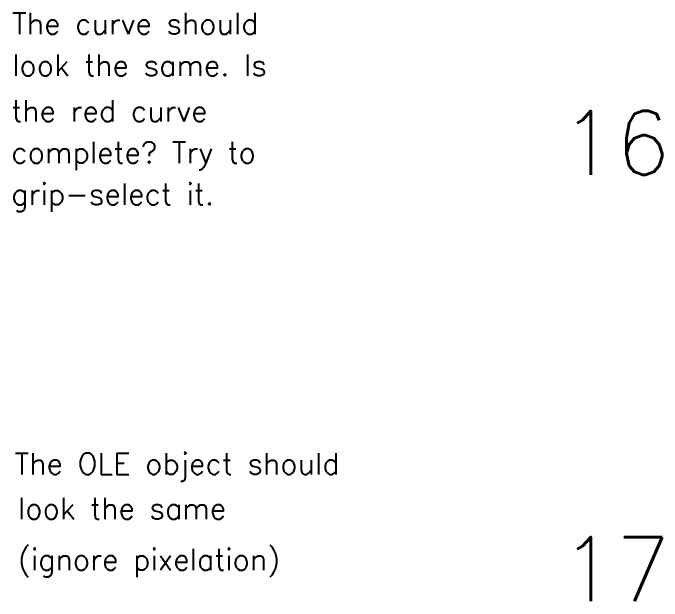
# Model space of a CAD drawing. Header units: millimetres. Extents: x -1200100 to -1199960, y -800082 to -800000.
# Drawn here: x -1200043.8 to -1200028.57, y -800035.7 to -800021.89 of the extents above; entities that cross this region are included whole.
import ezdxf

# ---------------------------------------------------------------- set-up
doc = ezdxf.new("R2010")
doc.units = ezdxf.units.MM
doc.header["$LTSCALE"] = 0.05
doc.layers.add('Drawing Contents', color=9, linetype='Continuous')
doc.styles.get("Standard").update_dxf_attribs({"font": 'simplex.shx'})

msp = doc.modelspace()

# ---------------------------------------------------------------- texts
at = {"layer": 'Drawing Contents'}
for s, p in [('The curve should', (-1200043.8206, -800022.3929)), ('look the same. Is', (-1200043.8206, -800023.3698)), ('the red curve', (-1200043.8403, -800024.4421)), ('complete? Try to', (-1200043.8403, -800025.4191)), ('grip-select it.', (-1200043.8403, -800026.3961)), ('The OLE object should', (-1200043.7623, -800032.726)), ('look the same', (-1200043.682, -800033.7752)), ('(ignore pixelation)', (-1200043.682, -800034.9752))]:
    msp.add_text(s, height=0.5, dxfattribs=at).set_placement(p)
at = {"layer": 'Drawing Contents', "color": 40}
for s, p in [('16', (-1200030.9463, -800025.6928)), ('17', (-1200030.9463, -800035.7007))]:
    msp.add_text(s, height=1.5, dxfattribs=at).set_placement(p)

doc.saveas('drawing.dxf')
